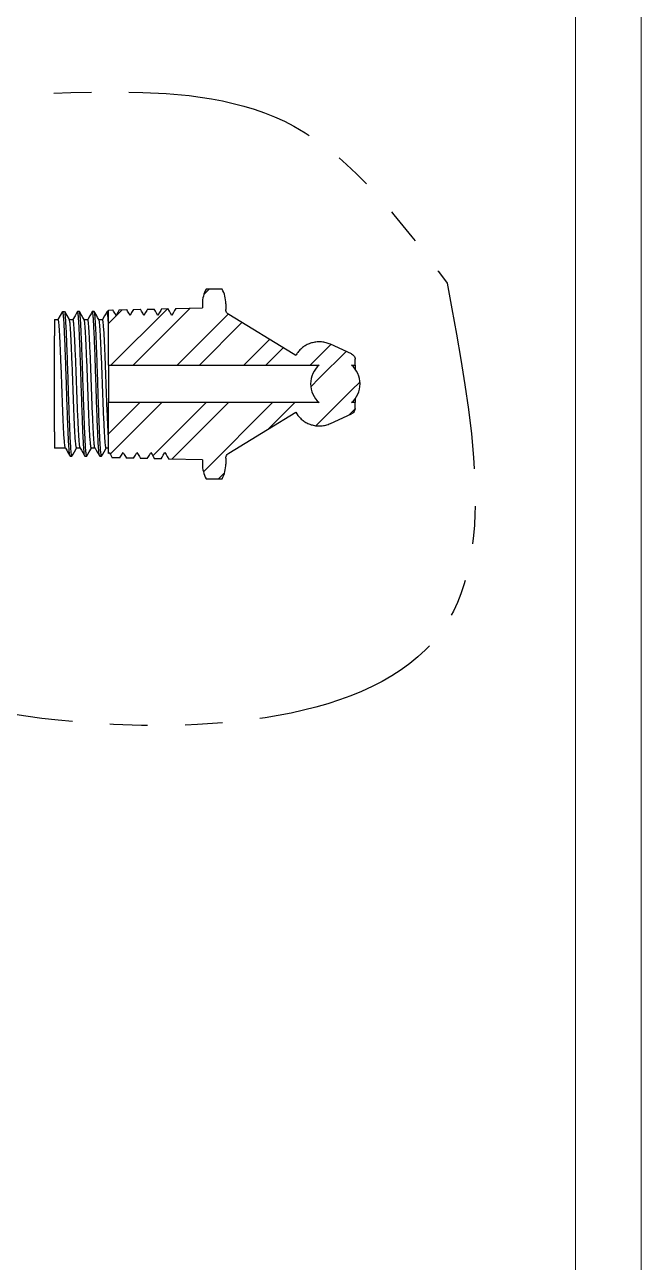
# Model space of a CAD drawing. Header units: millimetres. Extents: x 990 to 1442, y 548 to 864.
# Drawn here: x 1400.3 to 1441.9, y 723.5 to 807.2 of the extents above; entities that cross this region are included whole.
import ezdxf

# ---------------------------------------------------------------- set-up
doc = ezdxf.new("R2010")
doc.units = ezdxf.units.MM
doc.header["$LTSCALE"] = 2
doc.linetypes.add('PHANTOM', pattern=[12.7, 6.35, -1.27, 1.27, -1.27, 1.27, -1.27])
doc.linetypes.add('SLD-Solid', pattern=[0])

# ---------------------------------------------------------------- blocks, each defined once
blk = doc.blocks.new('ss')
at = {"linetype": 'Continuous', "lineweight": 18, "true_color": 0xed1f24}
h = blk.add_hatch(dxfattribs=at)
h.set_pattern_fill('ANSI32', color=240, scale=0.333333, style=0)
h.set_pattern_definition([(45, (905.7196, 602.6324), (-2.245064, 2.245064), []), (45, (907.2163, 602.6324), (-2.245064, 2.245064), [])])
edge = h.paths.add_edge_path(flags=0)
edge.add_line((1376.5, 649.669), (1376.5, 649.275))
edge.add_arc((1374.48, 649.275), 2.02, 330.6096, 360, ccw=False)
edge.add_line((1376.24, 648.283), (1375.173, 648.283))
edge.add_arc((1376.933, 649.275), 2.02, 180, 209.3904, ccw=False)
edge.add_line((1374.913, 649.275), (1374.913, 649.555))
edge.add_line((1374.913, 649.555), (1372.636, 649.61))
edge.add_spline(control_points=[(1372.636, 649.61), (1372.603, 649.666), (1372.57, 649.723), (1372.537, 649.78), (1372.51, 649.827), (1372.483, 649.874), (1372.455, 649.922), (1372.428, 649.969), (1372.401, 650.016), (1372.374, 650.064)], knot_values=[0.000025, 0.000025, 0.000025, 0.000025, 0.000221, 0.000221, 0.000221, 0.000385, 0.000385, 0.000385, 0.000549, 0.000549, 0.000549, 0.000549], weights=[1, 1, 1, 1, 1, 1, 1, 1, 1, 1], degree=3, periodic=0)
edge.add_spline(control_points=[(1372.374, 650.064), (1372.339, 650.004), (1372.305, 649.945), (1372.27, 649.885), (1372.243, 649.838), (1372.216, 649.791), (1372.188, 649.743), (1372.165, 649.703), (1372.142, 649.663), (1372.119, 649.622)], knot_values=[0, 0, 0, 0, 0.000206, 0.000206, 0.000206, 0.00037, 0.00037, 0.00037, 0.00051, 0.00051, 0.00051, 0.00051], weights=[1, 1, 1, 1, 1, 1, 1, 1, 1, 1], degree=3, periodic=0)
edge.add_line((1372.119, 649.622), (1371.682, 649.633))
edge.add_spline(control_points=[(1371.682, 649.633), (1371.653, 649.682), (1371.625, 649.731), (1371.597, 649.78), (1371.569, 649.827), (1371.542, 649.874), (1371.515, 649.922), (1371.487, 649.969), (1371.46, 650.016), (1371.433, 650.064)], knot_values=[0.000051, 0.000051, 0.000051, 0.000051, 0.000221, 0.000221, 0.000221, 0.000385, 0.000385, 0.000385, 0.000549, 0.000549, 0.000549, 0.000549], weights=[1, 1, 1, 1, 1, 1, 1, 1, 1, 1], degree=3, periodic=0)
edge.add_spline(control_points=[(1371.433, 650.064), (1371.398, 650.004), (1371.364, 649.945), (1371.33, 649.885), (1371.302, 649.838), (1371.275, 649.791), (1371.248, 649.743), (1371.229, 649.71), (1371.21, 649.677), (1371.191, 649.644)], knot_values=[0, 0, 0, 0, 0.000206, 0.000206, 0.000206, 0.00037, 0.00037, 0.00037, 0.000484, 0.000484, 0.000484, 0.000484], weights=[1, 1, 1, 1, 1, 1, 1, 1, 1, 1], degree=3, periodic=0)
edge.add_line((1371.191, 649.644), (1370.728, 649.655))
edge.add_spline(control_points=[(1370.728, 649.655), (1370.704, 649.697), (1370.68, 649.738), (1370.656, 649.78), (1370.629, 649.827), (1370.601, 649.874), (1370.574, 649.922), (1370.547, 649.969), (1370.519, 650.016), (1370.492, 650.064)], knot_values=[0.000078, 0.000078, 0.000078, 0.000078, 0.000221, 0.000221, 0.000221, 0.000385, 0.000385, 0.000385, 0.000549, 0.000549, 0.000549, 0.000549], weights=[1, 1, 1, 1, 1, 1, 1, 1, 1, 1], degree=3, periodic=0)
edge.add_spline(control_points=[(1370.492, 650.064), (1370.458, 650.004), (1370.423, 649.945), (1370.389, 649.885), (1370.362, 649.838), (1370.334, 649.791), (1370.307, 649.743), (1370.292, 649.718), (1370.278, 649.692), (1370.263, 649.667)], knot_values=[0, 0, 0, 0, 0.000206, 0.000206, 0.000206, 0.00037, 0.00037, 0.00037, 0.000458, 0.000458, 0.000458, 0.000458], weights=[1, 1, 1, 1, 1, 1, 1, 1, 1, 1], degree=3, periodic=0)
edge.add_line((1370.263, 649.667), (1369.774, 649.678))
edge.add_spline(control_points=[(1369.774, 649.678), (1369.754, 649.712), (1369.735, 649.746), (1369.715, 649.78), (1369.688, 649.827), (1369.661, 649.874), (1369.633, 649.922), (1369.606, 649.969), (1369.579, 650.016), (1369.551, 650.064)], knot_values=[0.000104, 0.000104, 0.000104, 0.000104, 0.000221, 0.000221, 0.000221, 0.000385, 0.000385, 0.000385, 0.000549, 0.000549, 0.000549, 0.000549], weights=[1, 1, 1, 1, 1, 1, 1, 1, 1, 1], degree=3, periodic=0)
edge.add_spline(control_points=[(1369.551, 650.064), (1369.517, 650.004), (1369.483, 649.945), (1369.448, 649.885), (1369.421, 649.838), (1369.394, 649.791), (1369.366, 649.743), (1369.356, 649.725), (1369.345, 649.707), (1369.335, 649.689)], knot_values=[0, 0, 0, 0, 0.000206, 0.000206, 0.000206, 0.00037, 0.00037, 0.00037, 0.000433, 0.000433, 0.000433, 0.000433], weights=[1, 1, 1, 1, 1, 1, 1, 1, 1, 1], degree=3, periodic=0)
edge.add_line((1369.335, 649.689), (1368.82, 649.701))
edge.add_spline(control_points=[(1368.82, 649.701), (1368.805, 649.727), (1368.79, 649.753), (1368.775, 649.78), (1368.747, 649.827), (1368.72, 649.874), (1368.693, 649.922), (1368.665, 649.969), (1368.638, 650.016), (1368.611, 650.064)], knot_values=[0.00013, 0.00013, 0.00013, 0.00013, 0.000221, 0.000221, 0.000221, 0.000385, 0.000385, 0.000385, 0.000549, 0.000549, 0.000549, 0.000549], weights=[1, 1, 1, 1, 1, 1, 1, 1, 1, 1], degree=3, periodic=0)
edge.add_spline(control_points=[(1368.611, 650.064), (1368.595, 650.036), (1368.579, 650.009), (1368.563, 649.981)], knot_values=[0, 0, 0, 0, 0.000095, 0.000095, 0.000095, 0.000095], weights=[1, 1, 1, 1], degree=3, periodic=0)
edge.add_line((1368.563, 649.981), (1368.563, 653.43))
edge.add_line((1368.563, 653.43), (1382.811, 653.43))
edge.add_arc((1383.901, 654.699), 1.672, 130.69069, 229.3385, ccw=False)
edge.add_line((1382.81, 655.967), (1368.563, 655.967))
edge.add_line((1368.563, 655.967), (1368.563, 659.691))
edge.add_line((1368.563, 659.691), (1368.871, 659.698))
edge.add_spline(control_points=[(1368.871, 659.698), (1368.886, 659.671), (1368.902, 659.644), (1368.917, 659.618), (1368.944, 659.57), (1368.972, 659.523), (1368.999, 659.476), (1369.026, 659.428), (1369.054, 659.381), (1369.081, 659.334)], knot_values=[0.000113, 0.000113, 0.000113, 0.000113, 0.000206, 0.000206, 0.000206, 0.00037, 0.00037, 0.00037, 0.000534, 0.000534, 0.000534, 0.000534], weights=[1, 1, 1, 1, 1, 1, 1, 1, 1, 1], degree=3, periodic=0)
edge.add_spline(control_points=[(1369.081, 659.334), (1369.118, 659.397), (1369.155, 659.461), (1369.191, 659.525), (1369.219, 659.572), (1369.246, 659.62), (1369.273, 659.667), (1369.281, 659.681), (1369.289, 659.694), (1369.297, 659.708)], knot_values=[0, 0, 0, 0, 0.000221, 0.000221, 0.000221, 0.000385, 0.000385, 0.000385, 0.000432, 0.000432, 0.000432, 0.000432], weights=[1, 1, 1, 1, 1, 1, 1, 1, 1, 1], degree=3, periodic=0)
edge.add_line((1369.297, 659.708), (1369.799, 659.72))
edge.add_spline(control_points=[(1369.799, 659.72), (1369.818, 659.686), (1369.838, 659.652), (1369.858, 659.618), (1369.885, 659.57), (1369.912, 659.523), (1369.94, 659.476), (1369.967, 659.428), (1369.994, 659.381), (1370.022, 659.334)], knot_values=[0.000088, 0.000088, 0.000088, 0.000088, 0.000206, 0.000206, 0.000206, 0.00037, 0.00037, 0.00037, 0.000534, 0.000534, 0.000534, 0.000534], weights=[1, 1, 1, 1, 1, 1, 1, 1, 1, 1], degree=3, periodic=0)
edge.add_spline(control_points=[(1370.022, 659.334), (1370.059, 659.397), (1370.095, 659.461), (1370.132, 659.525), (1370.16, 659.572), (1370.187, 659.62), (1370.214, 659.667), (1370.226, 659.688), (1370.239, 659.71), (1370.251, 659.731)], knot_values=[0, 0, 0, 0, 0.000221, 0.000221, 0.000221, 0.000385, 0.000385, 0.000385, 0.000459, 0.000459, 0.000459, 0.000459], weights=[1, 1, 1, 1, 1, 1, 1, 1, 1, 1], degree=3, periodic=0)
edge.add_line((1370.251, 659.731), (1370.726, 659.742))
edge.add_spline(control_points=[(1370.726, 659.742), (1370.75, 659.701), (1370.774, 659.659), (1370.798, 659.618), (1370.826, 659.57), (1370.853, 659.523), (1370.88, 659.476), (1370.908, 659.428), (1370.935, 659.381), (1370.962, 659.334)], knot_values=[0.000062, 0.000062, 0.000062, 0.000062, 0.000206, 0.000206, 0.000206, 0.00037, 0.00037, 0.00037, 0.000534, 0.000534, 0.000534, 0.000534], weights=[1, 1, 1, 1, 1, 1, 1, 1, 1, 1], degree=3, periodic=0)
edge.add_spline(control_points=[(1370.962, 659.334), (1370.999, 659.397), (1371.036, 659.461), (1371.073, 659.525), (1371.1, 659.572), (1371.128, 659.62), (1371.155, 659.667), (1371.172, 659.696), (1371.188, 659.725), (1371.205, 659.754)], knot_values=[0, 0, 0, 0, 0.000221, 0.000221, 0.000221, 0.000385, 0.000385, 0.000385, 0.000485, 0.000485, 0.000485, 0.000485], weights=[1, 1, 1, 1, 1, 1, 1, 1, 1, 1], degree=3, periodic=0)
edge.add_line((1371.205, 659.754), (1371.654, 659.764))
edge.add_spline(control_points=[(1371.654, 659.764), (1371.683, 659.715), (1371.711, 659.667), (1371.739, 659.618), (1371.767, 659.57), (1371.794, 659.523), (1371.821, 659.476), (1371.849, 659.428), (1371.876, 659.381), (1371.903, 659.334)], knot_values=[0.000036, 0.000036, 0.000036, 0.000036, 0.000206, 0.000206, 0.000206, 0.00037, 0.00037, 0.00037, 0.000534, 0.000534, 0.000534, 0.000534], weights=[1, 1, 1, 1, 1, 1, 1, 1, 1, 1], degree=3, periodic=0)
edge.add_spline(control_points=[(1371.903, 659.334), (1371.94, 659.397), (1371.977, 659.461), (1372.014, 659.525), (1372.041, 659.572), (1372.068, 659.62), (1372.096, 659.667), (1372.117, 659.703), (1372.138, 659.74), (1372.159, 659.777)], knot_values=[0, 0, 0, 0, 0.000221, 0.000221, 0.000221, 0.000385, 0.000385, 0.000385, 0.000511, 0.000511, 0.000511, 0.000511], weights=[1, 1, 1, 1, 1, 1, 1, 1, 1, 1], degree=3, periodic=0)
edge.add_line((1372.159, 659.777), (1372.582, 659.787))
edge.add_spline(control_points=[(1372.582, 659.787), (1372.615, 659.73), (1372.647, 659.674), (1372.68, 659.618), (1372.707, 659.57), (1372.735, 659.523), (1372.762, 659.476), (1372.789, 659.428), (1372.817, 659.381), (1372.844, 659.334)], knot_values=[0.000011, 0.000011, 0.000011, 0.000011, 0.000206, 0.000206, 0.000206, 0.00037, 0.00037, 0.00037, 0.000534, 0.000534, 0.000534, 0.000534], weights=[1, 1, 1, 1, 1, 1, 1, 1, 1, 1], degree=3, periodic=0)
edge.add_spline(control_points=[(1372.844, 659.334), (1372.881, 659.397), (1372.918, 659.461), (1372.954, 659.525), (1372.982, 659.572), (1373.009, 659.62), (1373.036, 659.667), (1373.062, 659.711), (1373.087, 659.755), (1373.113, 659.799)], knot_values=[0, 0, 0, 0, 0.000221, 0.000221, 0.000221, 0.000385, 0.000385, 0.000385, 0.000538, 0.000538, 0.000538, 0.000538], weights=[1, 1, 1, 1, 1, 1, 1, 1, 1, 1], degree=3, periodic=0)
edge.add_line((1373.113, 659.799), (1374.913, 659.842))
edge.add_line((1374.913, 659.842), (1374.913, 660.123))
edge.add_arc((1376.933, 660.123), 2.02, 510.6096, 540, ccw=False)
edge.add_line((1375.173, 661.115), (1376.24, 661.115))
edge.add_arc((1374.48, 660.123), 2.02, 360, 389.3904, ccw=False)
edge.add_line((1376.5, 660.123), (1376.5, 659.728))
edge.add_spline(control_points=[(1376.5, 659.728), (1376.5, 659.727), (1376.5, 659.726), (1376.5, 659.724), (1376.501, 659.68), (1376.509, 659.635), (1376.524, 659.593), (1376.539, 659.551), (1376.562, 659.512), (1376.59, 659.477), (1376.618, 659.443), (1376.652, 659.413), (1376.69, 659.39)], knot_values=[0.000403, 0.000403, 0.000403, 0.000403, 0.000407, 0.000407, 0.000407, 0.00054, 0.00054, 0.00054, 0.000673, 0.000673, 0.000673, 0.000806, 0.000806, 0.000806, 0.000806], weights=[1, 1, 1, 1, 1, 1, 1, 1, 1, 1, 1, 1, 1], degree=3, periodic=0)
edge.add_spline(control_points=[(1376.69, 659.39), (1378.145, 658.5), (1379.6, 657.611), (1381.055, 656.721), (1381.111, 656.687), (1381.166, 656.653), (1381.222, 656.619)], knot_values=[0.009861, 0.009861, 0.009861, 0.009861, 0.014977, 0.014977, 0.014977, 0.015173, 0.015173, 0.015173, 0.015173], weights=[1, 1, 1, 1, 1, 1, 1], degree=3, periodic=0)
edge.add_spline(control_points=[(1381.222, 656.619), (1381.261, 656.689), (1381.306, 656.756), (1381.354, 656.82), (1381.477, 656.983), (1381.63, 657.126), (1381.801, 657.239), (1381.971, 657.352), (1382.163, 657.437), (1382.361, 657.487), (1382.559, 657.537), (1382.768, 657.553), (1382.971, 657.535), (1383.175, 657.517), (1383.377, 657.463), (1383.563, 657.378)], knot_values=[0, 0, 0, 0, 0.000241, 0.000241, 0.000241, 0.000861, 0.000861, 0.000861, 0.001481, 0.001481, 0.001481, 0.002101, 0.002101, 0.002101, 0.00272, 0.00272, 0.00272, 0.00272], weights=[1, 1, 1, 1, 1, 1, 1, 1, 1, 1, 1, 1, 1, 1, 1, 1], degree=3, periodic=0)
edge.add_spline(control_points=[(1383.563, 657.378), (1384.042, 657.161), (1384.521, 656.943), (1384.999, 656.725)], knot_values=[0.005086, 0.005086, 0.005086, 0.005086, 0.006664, 0.006664, 0.006664, 0.006664], weights=[1, 1, 1, 1], degree=3, periodic=0)
edge.add_spline(control_points=[(1384.999, 656.725), (1385.04, 656.706), (1385.077, 656.681), (1385.109, 656.65), (1385.141, 656.619), (1385.169, 656.583), (1385.189, 656.543), (1385.209, 656.504), (1385.222, 656.46), (1385.228, 656.416), (1385.231, 656.399), (1385.232, 656.381), (1385.232, 656.364)], knot_values=[0, 0, 0, 0, 0.000133, 0.000133, 0.000133, 0.000267, 0.000267, 0.000267, 0.0004, 0.0004, 0.0004, 0.000452, 0.000452, 0.000452, 0.000452], weights=[1, 1, 1, 1, 1, 1, 1, 1, 1, 1, 1, 1, 1], degree=3, periodic=0)
edge.add_line((1385.232, 656.364), (1385.232, 655.967))
edge.add_line((1385.232, 655.967), (1384.991, 655.967))
edge.add_arc((1383.901, 654.699), 1.672, 310.6615, 409.30931, ccw=False)
edge.add_line((1384.99, 653.43), (1385.232, 653.43))
edge.add_line((1385.232, 653.43), (1385.232, 653.034))
edge.add_spline(control_points=[(1385.232, 653.034), (1385.232, 653.007), (1385.229, 652.979), (1385.223, 652.953), (1385.214, 652.909), (1385.198, 652.867), (1385.175, 652.829), (1385.152, 652.791), (1385.122, 652.756), (1385.088, 652.728), (1385.061, 652.706), (1385.031, 652.687), (1384.999, 652.672)], knot_values=[0.000452, 0.000452, 0.000452, 0.000452, 0.000533, 0.000533, 0.000533, 0.000666, 0.000666, 0.000666, 0.0008, 0.0008, 0.0008, 0.000903, 0.000903, 0.000903, 0.000903], weights=[1, 1, 1, 1, 1, 1, 1, 1, 1, 1, 1, 1, 1], degree=3, periodic=0)
edge.add_spline(control_points=[(1384.999, 652.672), (1384.521, 652.455), (1384.042, 652.237), (1383.563, 652.019)], knot_values=[0.016486, 0.016486, 0.016486, 0.016486, 0.018077, 0.018077, 0.018077, 0.018077], weights=[1, 1, 1, 1], degree=3, periodic=0)
edge.add_spline(control_points=[(1383.563, 652.019), (1383.461, 651.972), (1383.355, 651.935), (1383.246, 651.909), (1383.048, 651.859), (1382.839, 651.844), (1382.636, 651.863), (1382.432, 651.882), (1382.23, 651.937), (1382.044, 652.022), (1381.859, 652.108), (1381.686, 652.226), (1381.539, 652.368), (1381.415, 652.489), (1381.307, 652.628), (1381.222, 652.778)], knot_values=[0, 0, 0, 0, 0.000336, 0.000336, 0.000336, 0.000954, 0.000954, 0.000954, 0.001573, 0.001573, 0.001573, 0.002191, 0.002191, 0.002191, 0.002713, 0.002713, 0.002713, 0.002713], weights=[1, 1, 1, 1, 1, 1, 1, 1, 1, 1, 1, 1, 1, 1, 1, 1], degree=3, periodic=0)
edge.add_spline(control_points=[(1381.222, 652.778), (1380.583, 652.388), (1379.945, 651.997), (1379.306, 651.607), (1378.434, 651.074), (1377.562, 650.541), (1376.69, 650.007)], knot_values=[0.022513, 0.022513, 0.022513, 0.022513, 0.024745, 0.024745, 0.024745, 0.027794, 0.027794, 0.027794, 0.027794], weights=[1, 1, 1, 1, 1, 1, 1], degree=3, periodic=0)
edge.add_spline(control_points=[(1376.69, 650.007), (1376.65, 649.983), (1376.614, 649.95), (1376.585, 649.913), (1376.557, 649.878), (1376.536, 649.838), (1376.521, 649.796), (1376.508, 649.755), (1376.5, 649.712), (1376.5, 649.669)], knot_values=[0, 0, 0, 0, 0.000141, 0.000141, 0.000141, 0.000274, 0.000274, 0.000274, 0.000403, 0.000403, 0.000403, 0.000403], weights=[1, 1, 1, 1, 1, 1, 1, 1, 1, 1], degree=3, periodic=0)
at = {"color": 240, "linetype": 'Continuous', "lineweight": 25, "true_color": 0xed1f24}
for p, q in [((1376.24, 661.115), (1375.173, 661.115)), ((1368.563, 659.691), (1368.871, 659.698)), ((1368.563, 655.967), (1368.563, 659.691)), ((1369.297, 659.708), (1369.799, 659.72)), ((1370.251, 659.731), (1370.726, 659.742)), ((1371.205, 659.754), (1371.654, 659.764)), ((1372.159, 659.777), (1372.582, 659.787)), ((1373.113, 659.799), (1374.913, 659.842)), ((1374.913, 660.123), (1374.913, 659.842)), ((1376.5, 660.123), (1376.5, 659.728)), ((1364.913, 659.049), (1364.913, 657.949)), ((1364.913, 659.049), (1365.163, 659.049)), ((1365.163, 659.049), (1365.475, 659.59)), ((1365.475, 659.59), (1365.6, 659.59)), ((1365.6, 659.59), (1365.913, 659.049)), ((1365.913, 659.049), (1366.163, 659.049)), ((1366.6, 659.59), (1366.475, 659.59)), ((1366.913, 659.049), (1367.163, 659.049)), ((1367.6, 659.59), (1367.475, 659.59)), ((1367.913, 659.049), (1368.163, 659.049)), ((1368.563, 659.59), (1368.475, 659.59)), ((1364.913, 651.449), (1364.913, 657.949)), ((1384.999, 656.725), (1383.563, 657.378)), ((1385.232, 655.967), (1385.232, 656.364)), ((1368.563, 655.967), (1382.81, 655.967)), ((1368.563, 655.967), (1368.563, 653.43)), ((1384.991, 655.967), (1385.232, 655.967)), ((1385.232, 655.967), (1385.232, 655.711)), ((1382.811, 653.43), (1368.563, 653.43)), ((1368.563, 649.981), (1368.563, 653.43)), ((1385.232, 653.43), (1384.99, 653.43)), ((1385.232, 653.687), (1385.232, 653.43)), ((1385.232, 653.034), (1385.232, 653.43)), ((1383.563, 652.019), (1384.999, 652.672)), ((1364.913, 651.449), (1364.913, 650.349)), ((1365.663, 650.349), (1364.913, 650.349)), ((1365.975, 649.808), (1366.1, 649.808)), ((1366.663, 650.349), (1366.413, 650.349)), ((1366.975, 649.808), (1367.1, 649.808)), ((1367.663, 650.349), (1367.413, 650.349)), ((1367.975, 649.808), (1368.1, 649.808)), ((1368.563, 650.349), (1368.413, 650.349)), ((1368.563, 649.981), (1368.611, 650.064)), ((1369.335, 649.689), (1368.82, 649.701)), ((1370.263, 649.667), (1369.774, 649.678)), ((1371.191, 649.644), (1370.728, 649.655)), ((1372.119, 649.622), (1371.682, 649.633)), ((1374.913, 649.555), (1372.636, 649.61)), ((1376.5, 649.669), (1376.5, 649.275)), ((1374.913, 649.555), (1374.913, 649.275)), ((1375.173, 648.283), (1376.24, 648.283))]:
    blk.add_line(p, q, dxfattribs=at)
at = {"color": 240, "linetype": 'Continuous', "lineweight": 25, "true_color": 0xed1f24, "flags": 128}
for points in [[(1369.081, 659.334), (1368.999, 659.476), (1368.917, 659.618), (1368.871, 659.698)], [(1369.297, 659.708), (1369.273, 659.667), (1369.191, 659.525), (1369.081, 659.334)], [(1370.022, 659.334), (1369.94, 659.476), (1369.858, 659.618), (1369.799, 659.72)], [(1370.251, 659.731), (1370.214, 659.667), (1370.132, 659.525), (1370.022, 659.334)], [(1370.962, 659.334), (1370.88, 659.476), (1370.798, 659.618), (1370.726, 659.742)], [(1371.205, 659.754), (1371.155, 659.667), (1371.073, 659.525), (1370.962, 659.334)], [(1371.903, 659.334), (1371.821, 659.476), (1371.739, 659.618), (1371.654, 659.764)], [(1372.159, 659.777), (1372.096, 659.667), (1372.014, 659.525), (1371.903, 659.334)], [(1372.844, 659.334), (1372.762, 659.476), (1372.68, 659.618), (1372.582, 659.787)], [(1373.113, 659.799), (1373.036, 659.667), (1372.954, 659.525), (1372.844, 659.334)], [(1366.475, 659.59), (1366.392, 659.446), (1366.309, 659.303), (1366.163, 659.049)], [(1366.913, 659.049), (1366.83, 659.193), (1366.747, 659.336), (1366.6, 659.59)], [(1367.475, 659.59), (1367.392, 659.446), (1367.309, 659.303), (1367.163, 659.049)], [(1367.913, 659.049), (1367.83, 659.193), (1367.747, 659.336), (1367.6, 659.59)], [(1368.475, 659.59), (1368.392, 659.446), (1368.309, 659.303), (1368.163, 659.049)], [(1381.222, 656.619), (1381.055, 656.721), (1376.69, 659.39)], [(1376.69, 650.007), (1379.306, 651.607), (1381.222, 652.778)], [(1365.663, 650.349), (1365.746, 650.205), (1365.829, 650.061), (1365.975, 649.808)], [(1366.1, 649.808), (1366.183, 649.951), (1366.266, 650.095), (1366.413, 650.349)], [(1366.663, 650.349), (1366.746, 650.205), (1366.829, 650.061), (1366.975, 649.808)], [(1367.1, 649.808), (1367.183, 649.951), (1367.266, 650.095), (1367.413, 650.349)], [(1367.663, 650.349), (1367.746, 650.205), (1367.829, 650.061), (1367.975, 649.808)], [(1368.1, 649.808), (1368.183, 649.951), (1368.266, 650.095), (1368.413, 650.349)], [(1368.611, 650.064), (1368.693, 649.922), (1368.775, 649.78), (1368.82, 649.701)], [(1369.335, 649.689), (1369.366, 649.743), (1369.448, 649.885), (1369.551, 650.064)], [(1369.551, 650.064), (1369.633, 649.922), (1369.715, 649.78), (1369.774, 649.678)], [(1370.263, 649.667), (1370.307, 649.743), (1370.389, 649.885), (1370.492, 650.064)], [(1370.492, 650.064), (1370.574, 649.922), (1370.656, 649.78), (1370.728, 649.655)], [(1371.191, 649.644), (1371.248, 649.743), (1371.33, 649.885), (1371.433, 650.064)], [(1371.433, 650.064), (1371.515, 649.922), (1371.597, 649.78), (1371.682, 649.633)], [(1372.119, 649.622), (1372.188, 649.743), (1372.27, 649.885), (1372.374, 650.064)], [(1372.374, 650.064), (1372.455, 649.922), (1372.537, 649.78), (1372.636, 649.61)]]:
    blk.add_lwpolyline(points, dxfattribs=at)
at = {"color": 240, "linetype": 'Continuous', "lineweight": 25, "true_color": 0xed1f24}
for centre, radius, start, end in [((1376.933, 660.123), 2.02, 150.6096, 180), ((1374.48, 660.123), 2.02, 0, 29.3904), ((1383.901, 654.699), 1.672, 130.69069, 229.3385), ((1383.901, 654.699), 1.672, 310.6615, 49.30931), ((1376.933, 649.275), 2.02, 180, 209.3904), ((1374.48, 649.275), 2.02, 330.6096, 0)]:
    blk.add_arc(centre, radius, start, end, dxfattribs=at)
for points, knots in [([(1376.69, 659.39), (1376.655, 659.417), (1376.583, 659.471), (1376.517, 659.591), (1376.501, 659.681), (1376.5, 659.727), (1376.5, 659.728)], [0, 0, 0, 0, 0.329525, 0.659623, 0.98972, 1, 1, 1, 1]), ([(1365.663, 650.349), (1365.653, 650.365), (1365.633, 650.397), (1365.6, 650.656), (1365.568, 651.06), (1365.538, 651.604), (1365.508, 652.264), (1365.475, 653.023), (1365.443, 653.848), (1365.413, 654.699), (1365.383, 655.55), (1365.35, 656.374), (1365.318, 657.134), (1365.288, 657.794), (1365.258, 658.338), (1365.225, 658.742), (1365.193, 659.001), (1365.173, 659.033), (1365.163, 659.049)], [0, 0, 0, 0, 0.0618921, 0.1249999, 0.1881079, 0.2500001, 0.3118921, 0.375, 0.4381079, 0.5, 0.561892, 0.625, 0.688108, 0.7499999, 0.8118921, 0.8750001, 0.9381079, 1, 1, 1, 1]), ([(1365.941, 649.936), (1365.936, 649.969), (1365.923, 650.055), (1365.9, 650.327), (1365.874, 650.728), (1365.85, 651.227), (1365.826, 651.808), (1365.801, 652.466), (1365.775, 653.184), (1365.749, 653.935), (1365.725, 654.699), (1365.701, 655.462), (1365.676, 656.214), (1365.65, 656.932), (1365.624, 657.59), (1365.6, 658.171), (1365.576, 658.669), (1365.551, 659.074), (1365.525, 659.37), (1365.499, 659.556), (1365.483, 659.579), (1365.475, 659.59)], [0, 0, 0, 0, 0.032987, 0.087364, 0.141399, 0.194436, 0.247473, 0.301508, 0.355885, 0.409921, 0.462957, 0.515994, 0.57003, 0.624406, 0.678442, 0.731479, 0.784516, 0.838551, 0.892928, 0.946963, 1, 1, 1, 1]), ([(1366.1, 649.808), (1366.093, 649.819), (1366.076, 649.842), (1366.051, 650.028), (1366.025, 650.323), (1365.999, 650.728), (1365.975, 651.226), (1365.951, 651.808), (1365.926, 652.466), (1365.9, 653.184), (1365.874, 653.935), (1365.85, 654.699), (1365.826, 655.462), (1365.801, 656.214), (1365.775, 656.932), (1365.749, 657.59), (1365.725, 658.171), (1365.701, 658.67), (1365.676, 659.071), (1365.653, 659.343), (1365.64, 659.429), (1365.634, 659.462)], [0, 0, 0, 0, 0.0530371, 0.1070723, 0.161449, 0.2154845, 0.2685214, 0.3215584, 0.3755937, 0.4299703, 0.4840058, 0.5370426, 0.5900796, 0.644115, 0.6984915, 0.7525269, 0.8055638, 0.8586008, 0.9126362, 0.967013, 1, 1, 1, 1]), ([(1366.413, 650.349), (1366.403, 650.365), (1366.383, 650.397), (1366.35, 650.656), (1366.318, 651.06), (1366.288, 651.604), (1366.258, 652.264), (1366.225, 653.023), (1366.193, 653.848), (1366.163, 654.699), (1366.133, 655.55), (1366.1, 656.374), (1366.068, 657.134), (1366.038, 657.794), (1366.008, 658.338), (1365.975, 658.742), (1365.943, 659.001), (1365.923, 659.033), (1365.913, 659.049)], [0, 0, 0, 0, 0.061892, 0.125, 0.188108, 0.25, 0.311892, 0.375, 0.438108, 0.5, 0.561892, 0.625, 0.688108, 0.75, 0.811892, 0.875, 0.938108, 1, 1, 1, 1]), ([(1366.663, 650.349), (1366.653, 650.365), (1366.633, 650.397), (1366.6, 650.656), (1366.568, 651.06), (1366.538, 651.604), (1366.508, 652.264), (1366.475, 653.023), (1366.443, 653.848), (1366.413, 654.699), (1366.383, 655.55), (1366.35, 656.374), (1366.318, 657.134), (1366.288, 657.794), (1366.258, 658.338), (1366.225, 658.742), (1366.193, 659.001), (1366.173, 659.033), (1366.163, 659.049)], [0, 0, 0, 0, 0.061892, 0.125, 0.188108, 0.25, 0.311892, 0.375, 0.438108, 0.5, 0.561892, 0.625, 0.688108, 0.75, 0.811892, 0.875, 0.938108, 1, 1, 1, 1]), ([(1366.941, 649.936), (1366.936, 649.969), (1366.923, 650.055), (1366.9, 650.327), (1366.874, 650.728), (1366.85, 651.227), (1366.826, 651.808), (1366.801, 652.466), (1366.775, 653.184), (1366.749, 653.935), (1366.725, 654.699), (1366.701, 655.462), (1366.676, 656.214), (1366.65, 656.932), (1366.624, 657.59), (1366.6, 658.171), (1366.576, 658.669), (1366.551, 659.074), (1366.525, 659.37), (1366.499, 659.556), (1366.483, 659.579), (1366.475, 659.59)], [0, 0, 0, 0, 0.032987, 0.087364, 0.141399, 0.194436, 0.247473, 0.301508, 0.355885, 0.409921, 0.462957, 0.515994, 0.57003, 0.624406, 0.678442, 0.731479, 0.784516, 0.838551, 0.892928, 0.946963, 1, 1, 1, 1]), ([(1367.1, 649.808), (1367.093, 649.819), (1367.076, 649.842), (1367.051, 650.028), (1367.025, 650.323), (1366.999, 650.728), (1366.975, 651.226), (1366.951, 651.808), (1366.926, 652.466), (1366.9, 653.184), (1366.874, 653.935), (1366.85, 654.699), (1366.826, 655.462), (1366.801, 656.214), (1366.775, 656.932), (1366.749, 657.59), (1366.725, 658.171), (1366.701, 658.669), (1366.676, 659.075), (1366.65, 659.368), (1366.627, 659.54), (1366.614, 659.561), (1366.609, 659.57)], [0, 0, 0, 0, 0.050237, 0.101419, 0.152925, 0.204107, 0.254344, 0.30458, 0.355763, 0.407268, 0.458451, 0.508687, 0.558924, 0.610106, 0.661612, 0.712794, 0.763031, 0.813267, 0.86445, 0.915955, 0.967138, 1, 1, 1, 1]), ([(1367.413, 650.349), (1367.403, 650.365), (1367.383, 650.397), (1367.35, 650.656), (1367.318, 651.06), (1367.288, 651.604), (1367.258, 652.264), (1367.225, 653.023), (1367.193, 653.848), (1367.163, 654.699), (1367.133, 655.55), (1367.1, 656.374), (1367.068, 657.134), (1367.038, 657.794), (1367.008, 658.338), (1366.975, 658.742), (1366.943, 659.001), (1366.923, 659.033), (1366.913, 659.049)], [0, 0, 0, 0, 0.0618921, 0.1249999, 0.1881079, 0.2500001, 0.3118921, 0.375, 0.4381079, 0.5, 0.561892, 0.625, 0.688108, 0.7499999, 0.8118921, 0.8750001, 0.9381079, 1, 1, 1, 1]), ([(1367.663, 650.349), (1367.653, 650.365), (1367.633, 650.397), (1367.6, 650.656), (1367.568, 651.06), (1367.538, 651.604), (1367.508, 652.264), (1367.475, 653.023), (1367.443, 653.848), (1367.413, 654.699), (1367.383, 655.55), (1367.35, 656.374), (1367.318, 657.134), (1367.288, 657.794), (1367.258, 658.338), (1367.225, 658.742), (1367.193, 659.001), (1367.173, 659.033), (1367.163, 659.049)], [0, 0, 0, 0, 0.061892, 0.125, 0.188108, 0.25, 0.311892, 0.375, 0.438108, 0.5, 0.561892, 0.625, 0.688108, 0.75, 0.811892, 0.875, 0.938108, 1, 1, 1, 1]), ([(1367.941, 649.936), (1367.936, 649.969), (1367.923, 650.055), (1367.9, 650.327), (1367.874, 650.728), (1367.85, 651.227), (1367.826, 651.808), (1367.801, 652.466), (1367.775, 653.184), (1367.749, 653.935), (1367.725, 654.699), (1367.701, 655.462), (1367.676, 656.214), (1367.65, 656.932), (1367.624, 657.59), (1367.6, 658.171), (1367.576, 658.669), (1367.551, 659.074), (1367.525, 659.37), (1367.499, 659.556), (1367.483, 659.579), (1367.475, 659.59)], [0, 0, 0, 0, 0.032987, 0.0873638, 0.1413992, 0.1944361, 0.2474731, 0.3015085, 0.355885, 0.4099205, 0.4629573, 0.5159943, 0.5700297, 0.6244062, 0.6784416, 0.7314786, 0.7845155, 0.838551, 0.8929277, 0.9469629, 1, 1, 1, 1]), ([(1368.1, 649.808), (1368.093, 649.819), (1368.076, 649.842), (1368.051, 650.028), (1368.025, 650.323), (1367.999, 650.728), (1367.975, 651.226), (1367.951, 651.808), (1367.926, 652.466), (1367.9, 653.184), (1367.874, 653.935), (1367.85, 654.699), (1367.826, 655.462), (1367.801, 656.214), (1367.775, 656.932), (1367.749, 657.59), (1367.725, 658.171), (1367.701, 658.669), (1367.676, 659.075), (1367.65, 659.368), (1367.627, 659.54), (1367.614, 659.561), (1367.609, 659.57)], [0, 0, 0, 0, 0.050237, 0.101419, 0.152925, 0.204107, 0.254344, 0.30458, 0.355763, 0.407268, 0.458451, 0.508687, 0.558924, 0.610106, 0.661612, 0.712794, 0.763031, 0.813267, 0.86445, 0.915955, 0.967138, 1, 1, 1, 1]), ([(1368.413, 650.349), (1368.403, 650.365), (1368.383, 650.397), (1368.35, 650.656), (1368.318, 651.06), (1368.288, 651.604), (1368.258, 652.264), (1368.225, 653.023), (1368.193, 653.848), (1368.163, 654.699), (1368.133, 655.55), (1368.1, 656.374), (1368.068, 657.134), (1368.038, 657.794), (1368.008, 658.338), (1367.975, 658.742), (1367.943, 659.001), (1367.923, 659.033), (1367.913, 659.049)], [0, 0, 0, 0, 0.061892, 0.125, 0.188108, 0.25, 0.311892, 0.375, 0.438108, 0.5, 0.561892, 0.625, 0.688108, 0.75, 0.811892, 0.875, 0.938108, 1, 1, 1, 1]), ([(1368.563, 651.181), (1368.555, 651.322), (1368.536, 651.634), (1368.508, 652.267), (1368.475, 653.023), (1368.443, 653.848), (1368.413, 654.699), (1368.383, 655.55), (1368.35, 656.374), (1368.318, 657.134), (1368.288, 657.794), (1368.258, 658.338), (1368.225, 658.742), (1368.193, 659.001), (1368.173, 659.033), (1368.163, 659.049)], [0, 0, 0, 0, 0.063685, 0.140952, 0.219738, 0.298523, 0.37579, 0.453057, 0.531843, 0.610628, 0.687895, 0.765162, 0.843948, 0.922733, 1, 1, 1, 1]), ([(1368.563, 658.864), (1368.559, 658.93), (1368.546, 659.137), (1368.525, 659.366), (1368.499, 659.557), (1368.483, 659.579), (1368.475, 659.59)], [0, 0, 0, 0, 0.136499, 0.4273298, 0.7163341, 1, 1, 1, 1]), ([(1383.563, 657.378), (1383.468, 657.416), (1383.277, 657.492), (1382.972, 657.543), (1382.663, 657.545), (1382.359, 657.495), (1382.067, 657.394), (1381.796, 657.247), (1381.554, 657.054), (1381.36, 656.843), (1381.264, 656.687), (1381.222, 656.619)], [0, 0, 0, 0, 0.1138175, 0.2276367, 0.3414959, 0.455356, 0.5692145, 0.6830739, 0.7969339, 0.9107941, 1, 1, 1, 1]), ([(1384.999, 656.725), (1385.038, 656.702), (1385.116, 656.657), (1385.195, 656.546), (1385.229, 656.443), (1385.231, 656.381), (1385.232, 656.364)], [0, 0, 0, 0, 0.294367, 0.589205, 0.884053, 1, 1, 1, 1]), ([(1385.232, 653.034), (1385.23, 653.006), (1385.226, 652.935), (1385.181, 652.825), (1385.1, 652.728), (1385.03, 652.689), (1384.999, 652.672)], [0, 0, 0, 0, 0.17981, 0.474511, 0.76921, 1, 1, 1, 1]), ([(1381.222, 652.778), (1381.319, 652.634), (1381.475, 652.405), (1381.773, 652.168), (1382.04, 652.014), (1382.331, 651.91), (1382.635, 651.854), (1382.943, 651.852), (1383.259, 651.899), (1383.459, 651.978), (1383.563, 652.019)], [0, 0, 0, 0, 0.192163, 0.306077, 0.419992, 0.533908, 0.64782, 0.761735, 0.875649, 1, 1, 1, 1]), ([(1376.5, 649.669), (1376.505, 649.712), (1376.513, 649.799), (1376.58, 649.922), (1376.653, 649.978), (1376.69, 650.007)], [0, 0, 0, 0, 0.3200077, 0.6501633, 1, 1, 1, 1])]:
    blk.add_open_spline(points, degree=3, knots=knots, dxfattribs=at)

msp = doc.modelspace()

# ---------------------------------------------------------------- linework, layer by layer
at = {"color": 7, "linetype": 'SLD-Solid', "lineweight": 15}
for points in [[(989.726, 864.174), (1441.912, 864.174), (1441.912, 548.309), (989.726, 548.309)], [(994.16, 859.74), (1437.479, 859.74), (1437.479, 552.742), (994.16, 552.742)]]:
    msp.add_lwpolyline(points, close=True, dxfattribs=at)
at = {"linetype": 'PHANTOM'}
msp.add_spline([(1428.793, 789.731), (1418.444, 800.342), (1393.389, 802.518), (1368.879, 805.511), (1345.731, 801.702), (1317.408, 801.158), (1304.428, 784.906), (1311.515, 764.096), (1329.76, 764.859), (1352.168, 763.477), (1370.979, 765.412), (1402.516, 760.161), (1428.244, 765.965), (1428.793, 789.731)], degree=3, dxfattribs=at)

# ---------------------------------------------------------------- block references
msp.add_blockref('ss', (37.34, 128.216))

doc.saveas('drawing.dxf')
